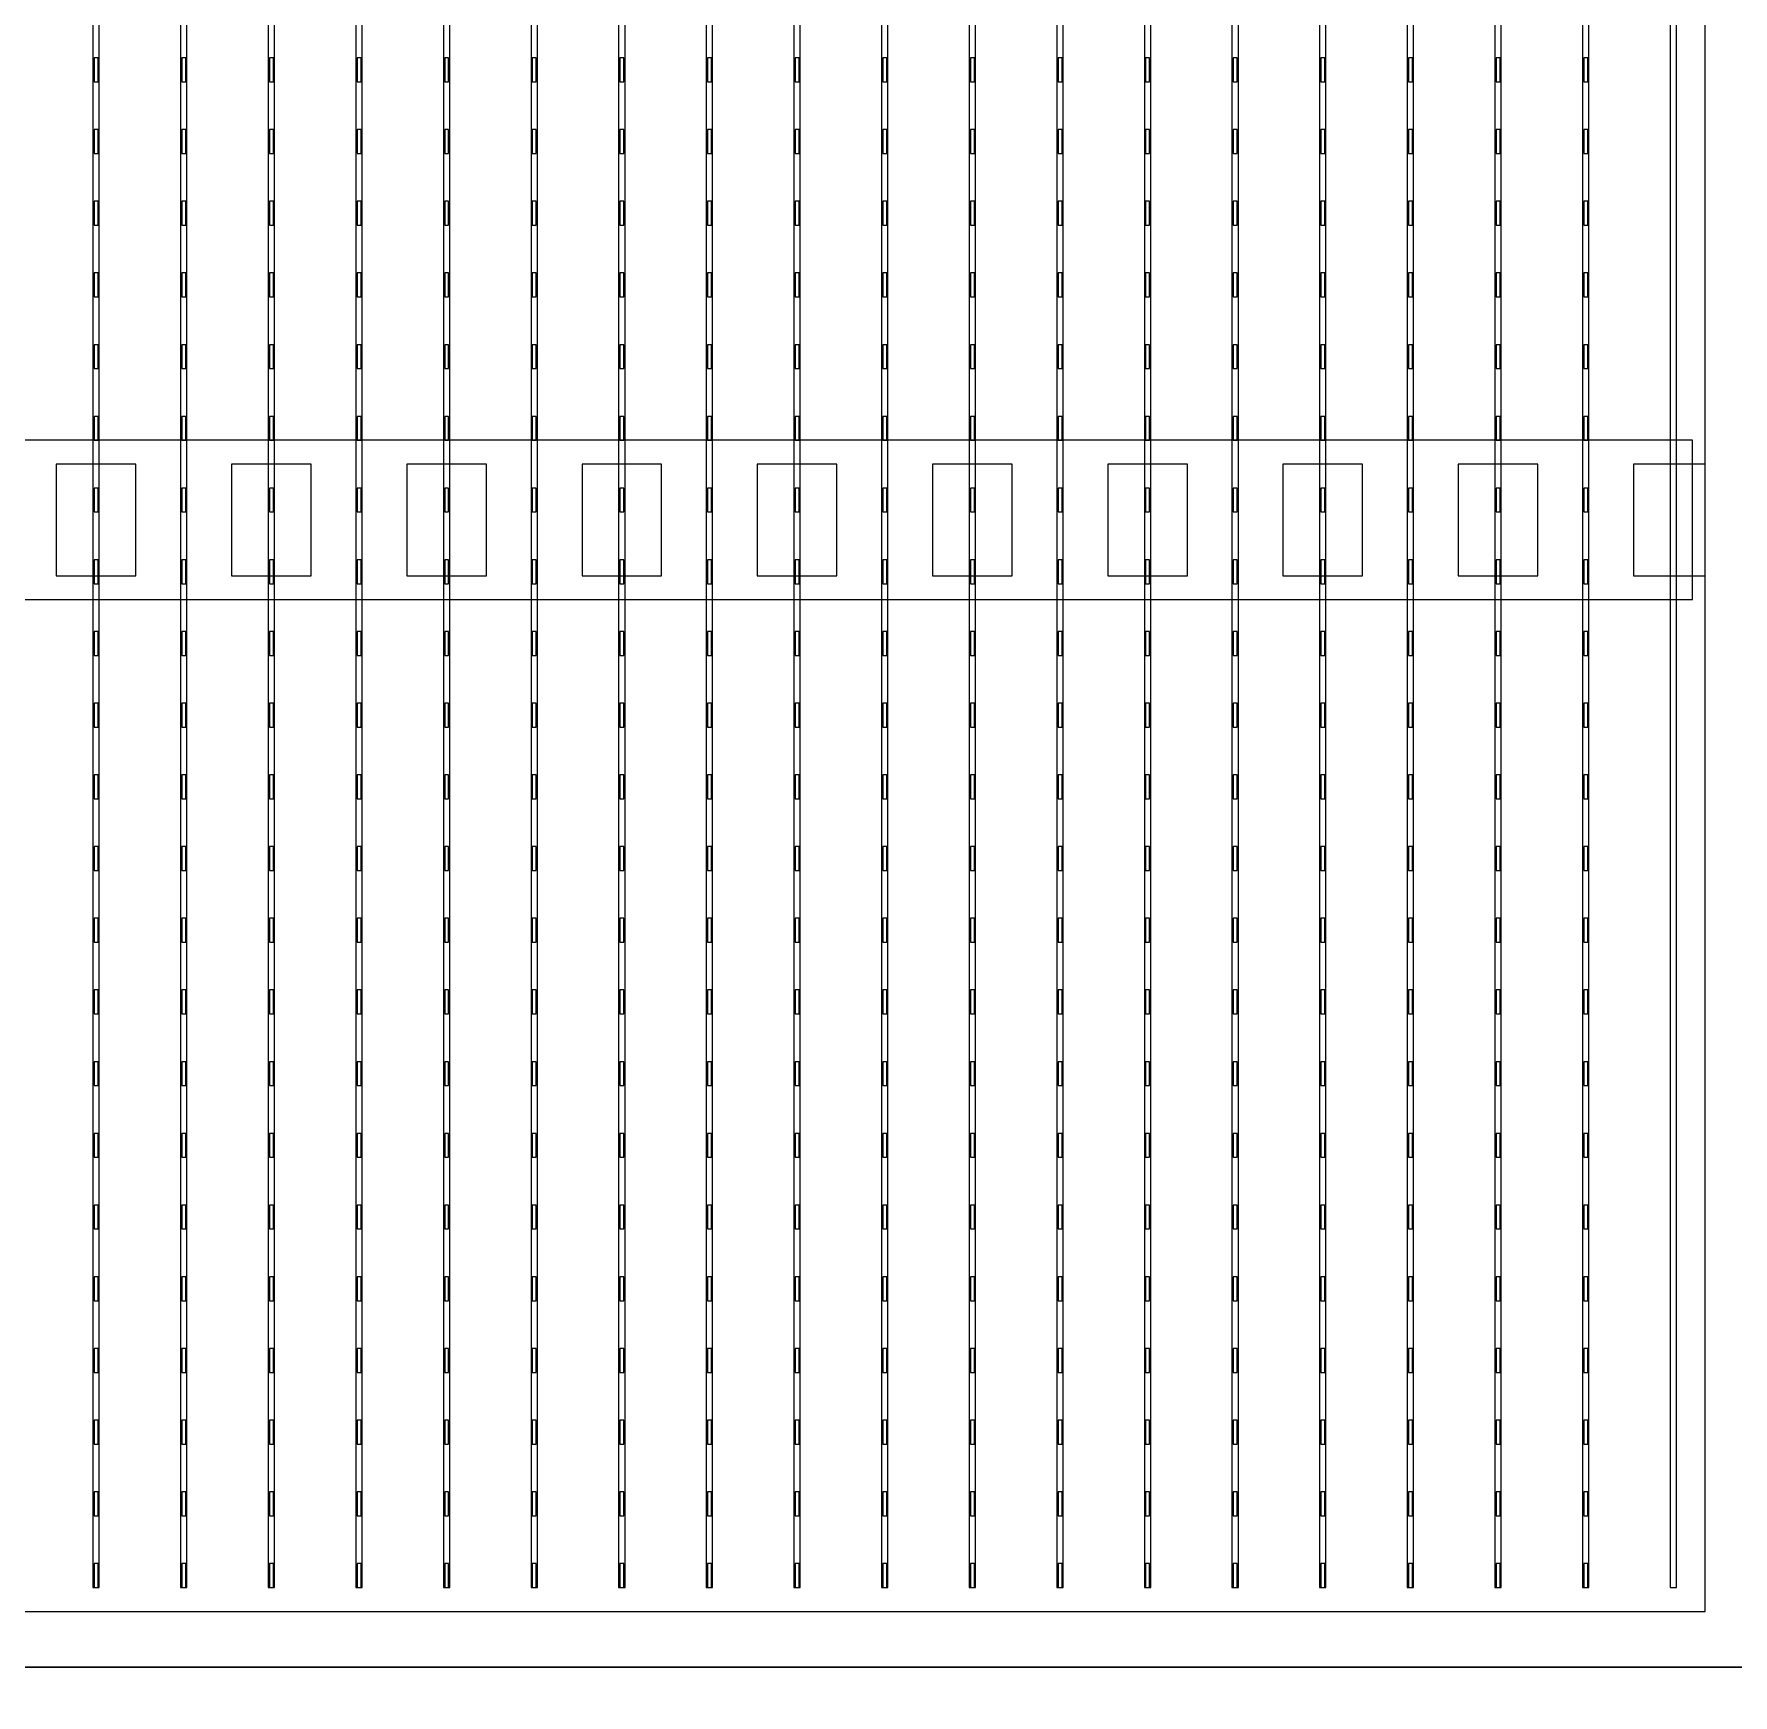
# Model space of a CAD drawing. Header units: millimetres. Extents: x -18 to 142, y -7 to 153.
# Drawn here: x 51.33 to 61.99, y 62.02 to 72.45 of the extents above; entities that cross this region are included whole.
import ezdxf

# ---------------------------------------------------------------- set-up
doc = ezdxf.new("R2010")
doc.units = ezdxf.units.MM
for name, color, linetype in [('BUSBARS', 3, 'Continuous'), ('CELLS', 5, 'Continuous'), ('CONTACT_PADS', 2, 'Continuous'), ('DICING', 4, 'Continuous'), ('FINGERS', 1, 'Continuous'), ('INSULATION', 2, 'Continuous')]:
    doc.layers.add(name, color=color, linetype=linetype)

msp = doc.modelspace()

# ---------------------------------------------------------------- linework, layer by layer
at = {"layer": 'BUSBARS'}
msp.add_lwpolyline([(61.74, 68.9), (61.74, 69.9), (41.7, 69.9), (41.7, 68.9), (61.74, 68.9)], close=True, dxfattribs=at)
at = {"layer": 'CELLS'}
for points in [[(62.17, 62.2), (62.17, 83.1), (41.27, 83.1), (41.27, 62.2), (62.17, 62.2)], [(62.17, 41.3), (62.17, 62.2), (41.27, 62.2), (41.27, 41.3), (62.17, 41.3)]]:
    msp.add_lwpolyline(points, close=True, dxfattribs=at)
at = {"layer": 'CONTACT_PADS'}
for points in [[(51.733, 72.15), (51.733, 72.3), (51.708, 72.3), (51.708, 72.15), (51.733, 72.15)], [(52.283, 72.15), (52.283, 72.3), (52.258, 72.3), (52.258, 72.15), (52.283, 72.15)], [(52.833, 72.15), (52.833, 72.3), (52.808, 72.3), (52.808, 72.15), (52.833, 72.15)], [(53.383, 72.15), (53.383, 72.3), (53.358, 72.3), (53.358, 72.15), (53.383, 72.15)], [(53.933, 72.15), (53.933, 72.3), (53.908, 72.3), (53.908, 72.15), (53.933, 72.15)], [(54.483, 72.15), (54.483, 72.3), (54.458, 72.3), (54.458, 72.15), (54.483, 72.15)], [(55.033, 72.15), (55.033, 72.3), (55.008, 72.3), (55.008, 72.15), (55.033, 72.15)], [(55.583, 72.15), (55.583, 72.3), (55.558, 72.3), (55.558, 72.15), (55.583, 72.15)], [(56.133, 72.15), (56.133, 72.3), (56.108, 72.3), (56.108, 72.15), (56.133, 72.15)], [(56.683, 72.15), (56.683, 72.3), (56.658, 72.3), (56.658, 72.15), (56.683, 72.15)], [(57.233, 72.15), (57.233, 72.3), (57.208, 72.3), (57.208, 72.15), (57.233, 72.15)], [(57.783, 72.15), (57.783, 72.3), (57.758, 72.3), (57.758, 72.15), (57.783, 72.15)], [(58.333, 72.15), (58.333, 72.3), (58.308, 72.3), (58.308, 72.15), (58.333, 72.15)], [(58.883, 72.15), (58.883, 72.3), (58.858, 72.3), (58.858, 72.15), (58.883, 72.15)], [(59.433, 72.15), (59.433, 72.3), (59.408, 72.3), (59.408, 72.15), (59.433, 72.15)], [(59.983, 72.15), (59.983, 72.3), (59.958, 72.3), (59.958, 72.15), (59.983, 72.15)], [(60.533, 72.15), (60.533, 72.3), (60.508, 72.3), (60.508, 72.15), (60.533, 72.15)], [(61.083, 72.15), (61.083, 72.3), (61.058, 72.3), (61.058, 72.15), (61.083, 72.15)], [(51.733, 71.7), (51.733, 71.85), (51.708, 71.85), (51.708, 71.7), (51.733, 71.7)], [(52.283, 71.7), (52.283, 71.85), (52.258, 71.85), (52.258, 71.7), (52.283, 71.7)], [(52.833, 71.7), (52.833, 71.85), (52.808, 71.85), (52.808, 71.7), (52.833, 71.7)], [(53.383, 71.7), (53.383, 71.85), (53.358, 71.85), (53.358, 71.7), (53.383, 71.7)], [(53.933, 71.7), (53.933, 71.85), (53.908, 71.85), (53.908, 71.7), (53.933, 71.7)], [(54.483, 71.7), (54.483, 71.85), (54.458, 71.85), (54.458, 71.7), (54.483, 71.7)], [(55.033, 71.7), (55.033, 71.85), (55.008, 71.85), (55.008, 71.7), (55.033, 71.7)], [(55.583, 71.7), (55.583, 71.85), (55.558, 71.85), (55.558, 71.7), (55.583, 71.7)], [(56.133, 71.7), (56.133, 71.85), (56.108, 71.85), (56.108, 71.7), (56.133, 71.7)], [(56.683, 71.7), (56.683, 71.85), (56.658, 71.85), (56.658, 71.7), (56.683, 71.7)], [(57.233, 71.7), (57.233, 71.85), (57.208, 71.85), (57.208, 71.7), (57.233, 71.7)], [(57.783, 71.7), (57.783, 71.85), (57.758, 71.85), (57.758, 71.7), (57.783, 71.7)], [(58.333, 71.7), (58.333, 71.85), (58.308, 71.85), (58.308, 71.7), (58.333, 71.7)], [(58.883, 71.7), (58.883, 71.85), (58.858, 71.85), (58.858, 71.7), (58.883, 71.7)], [(59.433, 71.7), (59.433, 71.85), (59.408, 71.85), (59.408, 71.7), (59.433, 71.7)], [(59.983, 71.7), (59.983, 71.85), (59.958, 71.85), (59.958, 71.7), (59.983, 71.7)], [(60.533, 71.7), (60.533, 71.85), (60.508, 71.85), (60.508, 71.7), (60.533, 71.7)], [(61.083, 71.7), (61.083, 71.85), (61.058, 71.85), (61.058, 71.7), (61.083, 71.7)], [(51.733, 71.25), (51.733, 71.4), (51.708, 71.4), (51.708, 71.25), (51.733, 71.25)], [(52.283, 71.25), (52.283, 71.4), (52.258, 71.4), (52.258, 71.25), (52.283, 71.25)], [(52.833, 71.25), (52.833, 71.4), (52.808, 71.4), (52.808, 71.25), (52.833, 71.25)], [(53.383, 71.25), (53.383, 71.4), (53.358, 71.4), (53.358, 71.25), (53.383, 71.25)], [(53.933, 71.25), (53.933, 71.4), (53.908, 71.4), (53.908, 71.25), (53.933, 71.25)], [(54.483, 71.25), (54.483, 71.4), (54.458, 71.4), (54.458, 71.25), (54.483, 71.25)], [(55.033, 71.25), (55.033, 71.4), (55.008, 71.4), (55.008, 71.25), (55.033, 71.25)], [(55.583, 71.25), (55.583, 71.4), (55.558, 71.4), (55.558, 71.25), (55.583, 71.25)], [(56.133, 71.25), (56.133, 71.4), (56.108, 71.4), (56.108, 71.25), (56.133, 71.25)], [(56.683, 71.25), (56.683, 71.4), (56.658, 71.4), (56.658, 71.25), (56.683, 71.25)], [(57.233, 71.25), (57.233, 71.4), (57.208, 71.4), (57.208, 71.25), (57.233, 71.25)], [(57.783, 71.25), (57.783, 71.4), (57.758, 71.4), (57.758, 71.25), (57.783, 71.25)], [(58.333, 71.25), (58.333, 71.4), (58.308, 71.4), (58.308, 71.25), (58.333, 71.25)], [(58.883, 71.25), (58.883, 71.4), (58.858, 71.4), (58.858, 71.25), (58.883, 71.25)], [(59.433, 71.25), (59.433, 71.4), (59.408, 71.4), (59.408, 71.25), (59.433, 71.25)], [(59.983, 71.25), (59.983, 71.4), (59.958, 71.4), (59.958, 71.25), (59.983, 71.25)], [(60.533, 71.25), (60.533, 71.4), (60.508, 71.4), (60.508, 71.25), (60.533, 71.25)], [(61.083, 71.25), (61.083, 71.4), (61.058, 71.4), (61.058, 71.25), (61.083, 71.25)], [(51.733, 70.8), (51.733, 70.95), (51.708, 70.95), (51.708, 70.8), (51.733, 70.8)], [(52.283, 70.8), (52.283, 70.95), (52.258, 70.95), (52.258, 70.8), (52.283, 70.8)], [(52.833, 70.8), (52.833, 70.95), (52.808, 70.95), (52.808, 70.8), (52.833, 70.8)], [(53.383, 70.8), (53.383, 70.95), (53.358, 70.95), (53.358, 70.8), (53.383, 70.8)], [(53.933, 70.8), (53.933, 70.95), (53.908, 70.95), (53.908, 70.8), (53.933, 70.8)], [(54.483, 70.8), (54.483, 70.95), (54.458, 70.95), (54.458, 70.8), (54.483, 70.8)], [(55.033, 70.8), (55.033, 70.95), (55.008, 70.95), (55.008, 70.8), (55.033, 70.8)], [(55.583, 70.8), (55.583, 70.95), (55.558, 70.95), (55.558, 70.8), (55.583, 70.8)], [(56.133, 70.8), (56.133, 70.95), (56.108, 70.95), (56.108, 70.8), (56.133, 70.8)], [(56.683, 70.8), (56.683, 70.95), (56.658, 70.95), (56.658, 70.8), (56.683, 70.8)], [(57.233, 70.8), (57.233, 70.95), (57.208, 70.95), (57.208, 70.8), (57.233, 70.8)], [(57.783, 70.8), (57.783, 70.95), (57.758, 70.95), (57.758, 70.8), (57.783, 70.8)], [(58.333, 70.8), (58.333, 70.95), (58.308, 70.95), (58.308, 70.8), (58.333, 70.8)], [(58.883, 70.8), (58.883, 70.95), (58.858, 70.95), (58.858, 70.8), (58.883, 70.8)], [(59.433, 70.8), (59.433, 70.95), (59.408, 70.95), (59.408, 70.8), (59.433, 70.8)], [(59.983, 70.8), (59.983, 70.95), (59.958, 70.95), (59.958, 70.8), (59.983, 70.8)], [(60.533, 70.8), (60.533, 70.95), (60.508, 70.95), (60.508, 70.8), (60.533, 70.8)], [(61.083, 70.8), (61.083, 70.95), (61.058, 70.95), (61.058, 70.8), (61.083, 70.8)], [(51.733, 70.35), (51.733, 70.5), (51.708, 70.5), (51.708, 70.35), (51.733, 70.35)], [(52.283, 70.35), (52.283, 70.5), (52.258, 70.5), (52.258, 70.35), (52.283, 70.35)], [(52.833, 70.35), (52.833, 70.5), (52.808, 70.5), (52.808, 70.35), (52.833, 70.35)], [(53.383, 70.35), (53.383, 70.5), (53.358, 70.5), (53.358, 70.35), (53.383, 70.35)], [(53.933, 70.35), (53.933, 70.5), (53.908, 70.5), (53.908, 70.35), (53.933, 70.35)], [(54.483, 70.35), (54.483, 70.5), (54.458, 70.5), (54.458, 70.35), (54.483, 70.35)], [(55.033, 70.35), (55.033, 70.5), (55.008, 70.5), (55.008, 70.35), (55.033, 70.35)], [(55.583, 70.35), (55.583, 70.5), (55.558, 70.5), (55.558, 70.35), (55.583, 70.35)], [(56.133, 70.35), (56.133, 70.5), (56.108, 70.5), (56.108, 70.35), (56.133, 70.35)], [(56.683, 70.35), (56.683, 70.5), (56.658, 70.5), (56.658, 70.35), (56.683, 70.35)], [(57.233, 70.35), (57.233, 70.5), (57.208, 70.5), (57.208, 70.35), (57.233, 70.35)], [(57.783, 70.35), (57.783, 70.5), (57.758, 70.5), (57.758, 70.35), (57.783, 70.35)], [(58.333, 70.35), (58.333, 70.5), (58.308, 70.5), (58.308, 70.35), (58.333, 70.35)], [(58.883, 70.35), (58.883, 70.5), (58.858, 70.5), (58.858, 70.35), (58.883, 70.35)], [(59.433, 70.35), (59.433, 70.5), (59.408, 70.5), (59.408, 70.35), (59.433, 70.35)], [(59.983, 70.35), (59.983, 70.5), (59.958, 70.5), (59.958, 70.35), (59.983, 70.35)], [(60.533, 70.35), (60.533, 70.5), (60.508, 70.5), (60.508, 70.35), (60.533, 70.35)], [(61.083, 70.35), (61.083, 70.5), (61.058, 70.5), (61.058, 70.35), (61.083, 70.35)], [(51.733, 69.9), (51.733, 70.05), (51.708, 70.05), (51.708, 69.9), (51.733, 69.9)], [(52.283, 69.9), (52.283, 70.05), (52.258, 70.05), (52.258, 69.9), (52.283, 69.9)], [(52.833, 69.9), (52.833, 70.05), (52.808, 70.05), (52.808, 69.9), (52.833, 69.9)], [(53.383, 69.9), (53.383, 70.05), (53.358, 70.05), (53.358, 69.9), (53.383, 69.9)], [(53.933, 69.9), (53.933, 70.05), (53.908, 70.05), (53.908, 69.9), (53.933, 69.9)], [(54.483, 69.9), (54.483, 70.05), (54.458, 70.05), (54.458, 69.9), (54.483, 69.9)], [(55.033, 69.9), (55.033, 70.05), (55.008, 70.05), (55.008, 69.9), (55.033, 69.9)], [(55.583, 69.9), (55.583, 70.05), (55.558, 70.05), (55.558, 69.9), (55.583, 69.9)], [(56.133, 69.9), (56.133, 70.05), (56.108, 70.05), (56.108, 69.9), (56.133, 69.9)], [(56.683, 69.9), (56.683, 70.05), (56.658, 70.05), (56.658, 69.9), (56.683, 69.9)], [(57.233, 69.9), (57.233, 70.05), (57.208, 70.05), (57.208, 69.9), (57.233, 69.9)], [(57.783, 69.9), (57.783, 70.05), (57.758, 70.05), (57.758, 69.9), (57.783, 69.9)], [(58.333, 69.9), (58.333, 70.05), (58.308, 70.05), (58.308, 69.9), (58.333, 69.9)], [(58.883, 69.9), (58.883, 70.05), (58.858, 70.05), (58.858, 69.9), (58.883, 69.9)], [(59.433, 69.9), (59.433, 70.05), (59.408, 70.05), (59.408, 69.9), (59.433, 69.9)], [(59.983, 69.9), (59.983, 70.05), (59.958, 70.05), (59.958, 69.9), (59.983, 69.9)], [(60.533, 69.9), (60.533, 70.05), (60.508, 70.05), (60.508, 69.9), (60.533, 69.9)], [(61.083, 69.9), (61.083, 70.05), (61.058, 70.05), (61.058, 69.9), (61.083, 69.9)], [(51.733, 69.45), (51.733, 69.6), (51.708, 69.6), (51.708, 69.45), (51.733, 69.45)], [(52.283, 69.45), (52.283, 69.6), (52.258, 69.6), (52.258, 69.45), (52.283, 69.45)], [(52.833, 69.45), (52.833, 69.6), (52.808, 69.6), (52.808, 69.45), (52.833, 69.45)], [(53.383, 69.45), (53.383, 69.6), (53.358, 69.6), (53.358, 69.45), (53.383, 69.45)], [(53.933, 69.45), (53.933, 69.6), (53.908, 69.6), (53.908, 69.45), (53.933, 69.45)], [(54.483, 69.45), (54.483, 69.6), (54.458, 69.6), (54.458, 69.45), (54.483, 69.45)], [(55.033, 69.45), (55.033, 69.6), (55.008, 69.6), (55.008, 69.45), (55.033, 69.45)], [(55.583, 69.45), (55.583, 69.6), (55.558, 69.6), (55.558, 69.45), (55.583, 69.45)], [(56.133, 69.45), (56.133, 69.6), (56.108, 69.6), (56.108, 69.45), (56.133, 69.45)], [(56.683, 69.45), (56.683, 69.6), (56.658, 69.6), (56.658, 69.45), (56.683, 69.45)], [(57.233, 69.45), (57.233, 69.6), (57.208, 69.6), (57.208, 69.45), (57.233, 69.45)], [(57.783, 69.45), (57.783, 69.6), (57.758, 69.6), (57.758, 69.45), (57.783, 69.45)], [(58.333, 69.45), (58.333, 69.6), (58.308, 69.6), (58.308, 69.45), (58.333, 69.45)], [(58.883, 69.45), (58.883, 69.6), (58.858, 69.6), (58.858, 69.45), (58.883, 69.45)], [(59.433, 69.45), (59.433, 69.6), (59.408, 69.6), (59.408, 69.45), (59.433, 69.45)], [(59.983, 69.45), (59.983, 69.6), (59.958, 69.6), (59.958, 69.45), (59.983, 69.45)], [(60.533, 69.45), (60.533, 69.6), (60.508, 69.6), (60.508, 69.45), (60.533, 69.45)], [(61.083, 69.45), (61.083, 69.6), (61.058, 69.6), (61.058, 69.45), (61.083, 69.45)], [(51.733, 69), (51.733, 69.15), (51.708, 69.15), (51.708, 69), (51.733, 69)], [(52.283, 69), (52.283, 69.15), (52.258, 69.15), (52.258, 69), (52.283, 69)], [(52.833, 69), (52.833, 69.15), (52.808, 69.15), (52.808, 69), (52.833, 69)], [(53.383, 69), (53.383, 69.15), (53.358, 69.15), (53.358, 69), (53.383, 69)], [(53.933, 69), (53.933, 69.15), (53.908, 69.15), (53.908, 69), (53.933, 69)], [(54.483, 69), (54.483, 69.15), (54.458, 69.15), (54.458, 69), (54.483, 69)], [(55.033, 69), (55.033, 69.15), (55.008, 69.15), (55.008, 69), (55.033, 69)], [(55.583, 69), (55.583, 69.15), (55.558, 69.15), (55.558, 69), (55.583, 69)], [(56.133, 69), (56.133, 69.15), (56.108, 69.15), (56.108, 69), (56.133, 69)], [(56.683, 69), (56.683, 69.15), (56.658, 69.15), (56.658, 69), (56.683, 69)], [(57.233, 69), (57.233, 69.15), (57.208, 69.15), (57.208, 69), (57.233, 69)], [(57.783, 69), (57.783, 69.15), (57.758, 69.15), (57.758, 69), (57.783, 69)], [(58.333, 69), (58.333, 69.15), (58.308, 69.15), (58.308, 69), (58.333, 69)], [(58.883, 69), (58.883, 69.15), (58.858, 69.15), (58.858, 69), (58.883, 69)], [(59.433, 69), (59.433, 69.15), (59.408, 69.15), (59.408, 69), (59.433, 69)], [(59.983, 69), (59.983, 69.15), (59.958, 69.15), (59.958, 69), (59.983, 69)], [(60.533, 69), (60.533, 69.15), (60.508, 69.15), (60.508, 69), (60.533, 69)], [(61.083, 69), (61.083, 69.15), (61.058, 69.15), (61.058, 69), (61.083, 69)], [(51.733, 68.55), (51.733, 68.7), (51.708, 68.7), (51.708, 68.55), (51.733, 68.55)], [(52.283, 68.55), (52.283, 68.7), (52.258, 68.7), (52.258, 68.55), (52.283, 68.55)], [(52.833, 68.55), (52.833, 68.7), (52.808, 68.7), (52.808, 68.55), (52.833, 68.55)], [(53.383, 68.55), (53.383, 68.7), (53.358, 68.7), (53.358, 68.55), (53.383, 68.55)], [(53.933, 68.55), (53.933, 68.7), (53.908, 68.7), (53.908, 68.55), (53.933, 68.55)], [(54.483, 68.55), (54.483, 68.7), (54.458, 68.7), (54.458, 68.55), (54.483, 68.55)], [(55.033, 68.55), (55.033, 68.7), (55.008, 68.7), (55.008, 68.55), (55.033, 68.55)], [(55.583, 68.55), (55.583, 68.7), (55.558, 68.7), (55.558, 68.55), (55.583, 68.55)], [(56.133, 68.55), (56.133, 68.7), (56.108, 68.7), (56.108, 68.55), (56.133, 68.55)], [(56.683, 68.55), (56.683, 68.7), (56.658, 68.7), (56.658, 68.55), (56.683, 68.55)], [(57.233, 68.55), (57.233, 68.7), (57.208, 68.7), (57.208, 68.55), (57.233, 68.55)], [(57.783, 68.55), (57.783, 68.7), (57.758, 68.7), (57.758, 68.55), (57.783, 68.55)], [(58.333, 68.55), (58.333, 68.7), (58.308, 68.7), (58.308, 68.55), (58.333, 68.55)], [(58.883, 68.55), (58.883, 68.7), (58.858, 68.7), (58.858, 68.55), (58.883, 68.55)], [(59.433, 68.55), (59.433, 68.7), (59.408, 68.7), (59.408, 68.55), (59.433, 68.55)], [(59.983, 68.55), (59.983, 68.7), (59.958, 68.7), (59.958, 68.55), (59.983, 68.55)], [(60.533, 68.55), (60.533, 68.7), (60.508, 68.7), (60.508, 68.55), (60.533, 68.55)], [(61.083, 68.55), (61.083, 68.7), (61.058, 68.7), (61.058, 68.55), (61.083, 68.55)], [(51.733, 68.1), (51.733, 68.25), (51.708, 68.25), (51.708, 68.1), (51.733, 68.1)], [(52.283, 68.1), (52.283, 68.25), (52.258, 68.25), (52.258, 68.1), (52.283, 68.1)], [(52.833, 68.1), (52.833, 68.25), (52.808, 68.25), (52.808, 68.1), (52.833, 68.1)], [(53.383, 68.1), (53.383, 68.25), (53.358, 68.25), (53.358, 68.1), (53.383, 68.1)], [(53.933, 68.1), (53.933, 68.25), (53.908, 68.25), (53.908, 68.1), (53.933, 68.1)], [(54.483, 68.1), (54.483, 68.25), (54.458, 68.25), (54.458, 68.1), (54.483, 68.1)], [(55.033, 68.1), (55.033, 68.25), (55.008, 68.25), (55.008, 68.1), (55.033, 68.1)], [(55.583, 68.1), (55.583, 68.25), (55.558, 68.25), (55.558, 68.1), (55.583, 68.1)], [(56.133, 68.1), (56.133, 68.25), (56.108, 68.25), (56.108, 68.1), (56.133, 68.1)], [(56.683, 68.1), (56.683, 68.25), (56.658, 68.25), (56.658, 68.1), (56.683, 68.1)], [(57.233, 68.1), (57.233, 68.25), (57.208, 68.25), (57.208, 68.1), (57.233, 68.1)], [(57.783, 68.1), (57.783, 68.25), (57.758, 68.25), (57.758, 68.1), (57.783, 68.1)], [(58.333, 68.1), (58.333, 68.25), (58.308, 68.25), (58.308, 68.1), (58.333, 68.1)], [(58.883, 68.1), (58.883, 68.25), (58.858, 68.25), (58.858, 68.1), (58.883, 68.1)], [(59.433, 68.1), (59.433, 68.25), (59.408, 68.25), (59.408, 68.1), (59.433, 68.1)], [(59.983, 68.1), (59.983, 68.25), (59.958, 68.25), (59.958, 68.1), (59.983, 68.1)], [(60.533, 68.1), (60.533, 68.25), (60.508, 68.25), (60.508, 68.1), (60.533, 68.1)], [(61.083, 68.1), (61.083, 68.25), (61.058, 68.25), (61.058, 68.1), (61.083, 68.1)], [(51.733, 67.65), (51.733, 67.8), (51.708, 67.8), (51.708, 67.65), (51.733, 67.65)], [(52.283, 67.65), (52.283, 67.8), (52.258, 67.8), (52.258, 67.65), (52.283, 67.65)], [(52.833, 67.65), (52.833, 67.8), (52.808, 67.8), (52.808, 67.65), (52.833, 67.65)], [(53.383, 67.65), (53.383, 67.8), (53.358, 67.8), (53.358, 67.65), (53.383, 67.65)], [(53.933, 67.65), (53.933, 67.8), (53.908, 67.8), (53.908, 67.65), (53.933, 67.65)], [(54.483, 67.65), (54.483, 67.8), (54.458, 67.8), (54.458, 67.65), (54.483, 67.65)], [(55.033, 67.65), (55.033, 67.8), (55.008, 67.8), (55.008, 67.65), (55.033, 67.65)], [(55.583, 67.65), (55.583, 67.8), (55.558, 67.8), (55.558, 67.65), (55.583, 67.65)], [(56.133, 67.65), (56.133, 67.8), (56.108, 67.8), (56.108, 67.65), (56.133, 67.65)], [(56.683, 67.65), (56.683, 67.8), (56.658, 67.8), (56.658, 67.65), (56.683, 67.65)], [(57.233, 67.65), (57.233, 67.8), (57.208, 67.8), (57.208, 67.65), (57.233, 67.65)], [(57.783, 67.65), (57.783, 67.8), (57.758, 67.8), (57.758, 67.65), (57.783, 67.65)], [(58.333, 67.65), (58.333, 67.8), (58.308, 67.8), (58.308, 67.65), (58.333, 67.65)], [(58.883, 67.65), (58.883, 67.8), (58.858, 67.8), (58.858, 67.65), (58.883, 67.65)], [(59.433, 67.65), (59.433, 67.8), (59.408, 67.8), (59.408, 67.65), (59.433, 67.65)], [(59.983, 67.65), (59.983, 67.8), (59.958, 67.8), (59.958, 67.65), (59.983, 67.65)], [(60.533, 67.65), (60.533, 67.8), (60.508, 67.8), (60.508, 67.65), (60.533, 67.65)], [(61.083, 67.65), (61.083, 67.8), (61.058, 67.8), (61.058, 67.65), (61.083, 67.65)], [(51.733, 67.2), (51.733, 67.35), (51.708, 67.35), (51.708, 67.2), (51.733, 67.2)], [(52.283, 67.2), (52.283, 67.35), (52.258, 67.35), (52.258, 67.2), (52.283, 67.2)], [(52.833, 67.2), (52.833, 67.35), (52.808, 67.35), (52.808, 67.2), (52.833, 67.2)], [(53.383, 67.2), (53.383, 67.35), (53.358, 67.35), (53.358, 67.2), (53.383, 67.2)], [(53.933, 67.2), (53.933, 67.35), (53.908, 67.35), (53.908, 67.2), (53.933, 67.2)], [(54.483, 67.2), (54.483, 67.35), (54.458, 67.35), (54.458, 67.2), (54.483, 67.2)], [(55.033, 67.2), (55.033, 67.35), (55.008, 67.35), (55.008, 67.2), (55.033, 67.2)], [(55.583, 67.2), (55.583, 67.35), (55.558, 67.35), (55.558, 67.2), (55.583, 67.2)], [(56.133, 67.2), (56.133, 67.35), (56.108, 67.35), (56.108, 67.2), (56.133, 67.2)], [(56.683, 67.2), (56.683, 67.35), (56.658, 67.35), (56.658, 67.2), (56.683, 67.2)], [(57.233, 67.2), (57.233, 67.35), (57.208, 67.35), (57.208, 67.2), (57.233, 67.2)], [(57.783, 67.2), (57.783, 67.35), (57.758, 67.35), (57.758, 67.2), (57.783, 67.2)], [(58.333, 67.2), (58.333, 67.35), (58.308, 67.35), (58.308, 67.2), (58.333, 67.2)], [(58.883, 67.2), (58.883, 67.35), (58.858, 67.35), (58.858, 67.2), (58.883, 67.2)], [(59.433, 67.2), (59.433, 67.35), (59.408, 67.35), (59.408, 67.2), (59.433, 67.2)], [(59.983, 67.2), (59.983, 67.35), (59.958, 67.35), (59.958, 67.2), (59.983, 67.2)], [(60.533, 67.2), (60.533, 67.35), (60.508, 67.35), (60.508, 67.2), (60.533, 67.2)], [(61.083, 67.2), (61.083, 67.35), (61.058, 67.35), (61.058, 67.2), (61.083, 67.2)], [(51.733, 66.75), (51.733, 66.9), (51.708, 66.9), (51.708, 66.75), (51.733, 66.75)], [(52.283, 66.75), (52.283, 66.9), (52.258, 66.9), (52.258, 66.75), (52.283, 66.75)], [(52.833, 66.75), (52.833, 66.9), (52.808, 66.9), (52.808, 66.75), (52.833, 66.75)], [(53.383, 66.75), (53.383, 66.9), (53.358, 66.9), (53.358, 66.75), (53.383, 66.75)], [(53.933, 66.75), (53.933, 66.9), (53.908, 66.9), (53.908, 66.75), (53.933, 66.75)], [(54.483, 66.75), (54.483, 66.9), (54.458, 66.9), (54.458, 66.75), (54.483, 66.75)], [(55.033, 66.75), (55.033, 66.9), (55.008, 66.9), (55.008, 66.75), (55.033, 66.75)], [(55.583, 66.75), (55.583, 66.9), (55.558, 66.9), (55.558, 66.75), (55.583, 66.75)], [(56.133, 66.75), (56.133, 66.9), (56.108, 66.9), (56.108, 66.75), (56.133, 66.75)], [(56.683, 66.75), (56.683, 66.9), (56.658, 66.9), (56.658, 66.75), (56.683, 66.75)], [(57.233, 66.75), (57.233, 66.9), (57.208, 66.9), (57.208, 66.75), (57.233, 66.75)], [(57.783, 66.75), (57.783, 66.9), (57.758, 66.9), (57.758, 66.75), (57.783, 66.75)], [(58.333, 66.75), (58.333, 66.9), (58.308, 66.9), (58.308, 66.75), (58.333, 66.75)], [(58.883, 66.75), (58.883, 66.9), (58.858, 66.9), (58.858, 66.75), (58.883, 66.75)], [(59.433, 66.75), (59.433, 66.9), (59.408, 66.9), (59.408, 66.75), (59.433, 66.75)], [(59.983, 66.75), (59.983, 66.9), (59.958, 66.9), (59.958, 66.75), (59.983, 66.75)], [(60.533, 66.75), (60.533, 66.9), (60.508, 66.9), (60.508, 66.75), (60.533, 66.75)], [(61.083, 66.75), (61.083, 66.9), (61.058, 66.9), (61.058, 66.75), (61.083, 66.75)], [(51.733, 66.3), (51.733, 66.45), (51.708, 66.45), (51.708, 66.3), (51.733, 66.3)], [(52.283, 66.3), (52.283, 66.45), (52.258, 66.45), (52.258, 66.3), (52.283, 66.3)], [(52.833, 66.3), (52.833, 66.45), (52.808, 66.45), (52.808, 66.3), (52.833, 66.3)], [(53.383, 66.3), (53.383, 66.45), (53.358, 66.45), (53.358, 66.3), (53.383, 66.3)], [(53.933, 66.3), (53.933, 66.45), (53.908, 66.45), (53.908, 66.3), (53.933, 66.3)], [(54.483, 66.3), (54.483, 66.45), (54.458, 66.45), (54.458, 66.3), (54.483, 66.3)], [(55.033, 66.3), (55.033, 66.45), (55.008, 66.45), (55.008, 66.3), (55.033, 66.3)], [(55.583, 66.3), (55.583, 66.45), (55.558, 66.45), (55.558, 66.3), (55.583, 66.3)], [(56.133, 66.3), (56.133, 66.45), (56.108, 66.45), (56.108, 66.3), (56.133, 66.3)], [(56.683, 66.3), (56.683, 66.45), (56.658, 66.45), (56.658, 66.3), (56.683, 66.3)], [(57.233, 66.3), (57.233, 66.45), (57.208, 66.45), (57.208, 66.3), (57.233, 66.3)], [(57.783, 66.3), (57.783, 66.45), (57.758, 66.45), (57.758, 66.3), (57.783, 66.3)], [(58.333, 66.3), (58.333, 66.45), (58.308, 66.45), (58.308, 66.3), (58.333, 66.3)], [(58.883, 66.3), (58.883, 66.45), (58.858, 66.45), (58.858, 66.3), (58.883, 66.3)], [(59.433, 66.3), (59.433, 66.45), (59.408, 66.45), (59.408, 66.3), (59.433, 66.3)], [(59.983, 66.3), (59.983, 66.45), (59.958, 66.45), (59.958, 66.3), (59.983, 66.3)], [(60.533, 66.3), (60.533, 66.45), (60.508, 66.45), (60.508, 66.3), (60.533, 66.3)], [(61.083, 66.3), (61.083, 66.45), (61.058, 66.45), (61.058, 66.3), (61.083, 66.3)], [(51.733, 65.85), (51.733, 66), (51.708, 66), (51.708, 65.85), (51.733, 65.85)], [(52.283, 65.85), (52.283, 66), (52.258, 66), (52.258, 65.85), (52.283, 65.85)], [(52.833, 65.85), (52.833, 66), (52.808, 66), (52.808, 65.85), (52.833, 65.85)], [(53.383, 65.85), (53.383, 66), (53.358, 66), (53.358, 65.85), (53.383, 65.85)], [(53.933, 65.85), (53.933, 66), (53.908, 66), (53.908, 65.85), (53.933, 65.85)], [(54.483, 65.85), (54.483, 66), (54.458, 66), (54.458, 65.85), (54.483, 65.85)], [(55.033, 65.85), (55.033, 66), (55.008, 66), (55.008, 65.85), (55.033, 65.85)], [(55.583, 65.85), (55.583, 66), (55.558, 66), (55.558, 65.85), (55.583, 65.85)], [(56.133, 65.85), (56.133, 66), (56.108, 66), (56.108, 65.85), (56.133, 65.85)], [(56.683, 65.85), (56.683, 66), (56.658, 66), (56.658, 65.85), (56.683, 65.85)], [(57.233, 65.85), (57.233, 66), (57.208, 66), (57.208, 65.85), (57.233, 65.85)], [(57.783, 65.85), (57.783, 66), (57.758, 66), (57.758, 65.85), (57.783, 65.85)], [(58.333, 65.85), (58.333, 66), (58.308, 66), (58.308, 65.85), (58.333, 65.85)], [(58.883, 65.85), (58.883, 66), (58.858, 66), (58.858, 65.85), (58.883, 65.85)], [(59.433, 65.85), (59.433, 66), (59.408, 66), (59.408, 65.85), (59.433, 65.85)], [(59.983, 65.85), (59.983, 66), (59.958, 66), (59.958, 65.85), (59.983, 65.85)], [(60.533, 65.85), (60.533, 66), (60.508, 66), (60.508, 65.85), (60.533, 65.85)], [(61.083, 65.85), (61.083, 66), (61.058, 66), (61.058, 65.85), (61.083, 65.85)], [(51.733, 65.4), (51.733, 65.55), (51.708, 65.55), (51.708, 65.4), (51.733, 65.4)], [(52.283, 65.4), (52.283, 65.55), (52.258, 65.55), (52.258, 65.4), (52.283, 65.4)], [(52.833, 65.4), (52.833, 65.55), (52.808, 65.55), (52.808, 65.4), (52.833, 65.4)], [(53.383, 65.4), (53.383, 65.55), (53.358, 65.55), (53.358, 65.4), (53.383, 65.4)], [(53.933, 65.4), (53.933, 65.55), (53.908, 65.55), (53.908, 65.4), (53.933, 65.4)], [(54.483, 65.4), (54.483, 65.55), (54.458, 65.55), (54.458, 65.4), (54.483, 65.4)], [(55.033, 65.4), (55.033, 65.55), (55.008, 65.55), (55.008, 65.4), (55.033, 65.4)], [(55.583, 65.4), (55.583, 65.55), (55.558, 65.55), (55.558, 65.4), (55.583, 65.4)], [(56.133, 65.4), (56.133, 65.55), (56.108, 65.55), (56.108, 65.4), (56.133, 65.4)], [(56.683, 65.4), (56.683, 65.55), (56.658, 65.55), (56.658, 65.4), (56.683, 65.4)], [(57.233, 65.4), (57.233, 65.55), (57.208, 65.55), (57.208, 65.4), (57.233, 65.4)], [(57.783, 65.4), (57.783, 65.55), (57.758, 65.55), (57.758, 65.4), (57.783, 65.4)], [(58.333, 65.4), (58.333, 65.55), (58.308, 65.55), (58.308, 65.4), (58.333, 65.4)], [(58.883, 65.4), (58.883, 65.55), (58.858, 65.55), (58.858, 65.4), (58.883, 65.4)], [(59.433, 65.4), (59.433, 65.55), (59.408, 65.55), (59.408, 65.4), (59.433, 65.4)], [(59.983, 65.4), (59.983, 65.55), (59.958, 65.55), (59.958, 65.4), (59.983, 65.4)], [(60.533, 65.4), (60.533, 65.55), (60.508, 65.55), (60.508, 65.4), (60.533, 65.4)], [(61.083, 65.4), (61.083, 65.55), (61.058, 65.55), (61.058, 65.4), (61.083, 65.4)], [(51.733, 64.95), (51.733, 65.1), (51.708, 65.1), (51.708, 64.95), (51.733, 64.95)], [(52.283, 64.95), (52.283, 65.1), (52.258, 65.1), (52.258, 64.95), (52.283, 64.95)], [(52.833, 64.95), (52.833, 65.1), (52.808, 65.1), (52.808, 64.95), (52.833, 64.95)], [(53.383, 64.95), (53.383, 65.1), (53.358, 65.1), (53.358, 64.95), (53.383, 64.95)], [(53.933, 64.95), (53.933, 65.1), (53.908, 65.1), (53.908, 64.95), (53.933, 64.95)], [(54.483, 64.95), (54.483, 65.1), (54.458, 65.1), (54.458, 64.95), (54.483, 64.95)], [(55.033, 64.95), (55.033, 65.1), (55.008, 65.1), (55.008, 64.95), (55.033, 64.95)], [(55.583, 64.95), (55.583, 65.1), (55.558, 65.1), (55.558, 64.95), (55.583, 64.95)], [(56.133, 64.95), (56.133, 65.1), (56.108, 65.1), (56.108, 64.95), (56.133, 64.95)], [(56.683, 64.95), (56.683, 65.1), (56.658, 65.1), (56.658, 64.95), (56.683, 64.95)], [(57.233, 64.95), (57.233, 65.1), (57.208, 65.1), (57.208, 64.95), (57.233, 64.95)], [(57.783, 64.95), (57.783, 65.1), (57.758, 65.1), (57.758, 64.95), (57.783, 64.95)], [(58.333, 64.95), (58.333, 65.1), (58.308, 65.1), (58.308, 64.95), (58.333, 64.95)], [(58.883, 64.95), (58.883, 65.1), (58.858, 65.1), (58.858, 64.95), (58.883, 64.95)], [(59.433, 64.95), (59.433, 65.1), (59.408, 65.1), (59.408, 64.95), (59.433, 64.95)], [(59.983, 64.95), (59.983, 65.1), (59.958, 65.1), (59.958, 64.95), (59.983, 64.95)], [(60.533, 64.95), (60.533, 65.1), (60.508, 65.1), (60.508, 64.95), (60.533, 64.95)], [(61.083, 64.95), (61.083, 65.1), (61.058, 65.1), (61.058, 64.95), (61.083, 64.95)], [(51.733, 64.5), (51.733, 64.65), (51.708, 64.65), (51.708, 64.5), (51.733, 64.5)], [(52.283, 64.5), (52.283, 64.65), (52.258, 64.65), (52.258, 64.5), (52.283, 64.5)], [(52.833, 64.5), (52.833, 64.65), (52.808, 64.65), (52.808, 64.5), (52.833, 64.5)], [(53.383, 64.5), (53.383, 64.65), (53.358, 64.65), (53.358, 64.5), (53.383, 64.5)], [(53.933, 64.5), (53.933, 64.65), (53.908, 64.65), (53.908, 64.5), (53.933, 64.5)], [(54.483, 64.5), (54.483, 64.65), (54.458, 64.65), (54.458, 64.5), (54.483, 64.5)], [(55.033, 64.5), (55.033, 64.65), (55.008, 64.65), (55.008, 64.5), (55.033, 64.5)], [(55.583, 64.5), (55.583, 64.65), (55.558, 64.65), (55.558, 64.5), (55.583, 64.5)], [(56.133, 64.5), (56.133, 64.65), (56.108, 64.65), (56.108, 64.5), (56.133, 64.5)], [(56.683, 64.5), (56.683, 64.65), (56.658, 64.65), (56.658, 64.5), (56.683, 64.5)], [(57.233, 64.5), (57.233, 64.65), (57.208, 64.65), (57.208, 64.5), (57.233, 64.5)], [(57.783, 64.5), (57.783, 64.65), (57.758, 64.65), (57.758, 64.5), (57.783, 64.5)], [(58.333, 64.5), (58.333, 64.65), (58.308, 64.65), (58.308, 64.5), (58.333, 64.5)], [(58.883, 64.5), (58.883, 64.65), (58.858, 64.65), (58.858, 64.5), (58.883, 64.5)], [(59.433, 64.5), (59.433, 64.65), (59.408, 64.65), (59.408, 64.5), (59.433, 64.5)], [(59.983, 64.5), (59.983, 64.65), (59.958, 64.65), (59.958, 64.5), (59.983, 64.5)], [(60.533, 64.5), (60.533, 64.65), (60.508, 64.65), (60.508, 64.5), (60.533, 64.5)], [(61.083, 64.5), (61.083, 64.65), (61.058, 64.65), (61.058, 64.5), (61.083, 64.5)], [(51.733, 64.05), (51.733, 64.2), (51.708, 64.2), (51.708, 64.05), (51.733, 64.05)], [(52.283, 64.05), (52.283, 64.2), (52.258, 64.2), (52.258, 64.05), (52.283, 64.05)], [(52.833, 64.05), (52.833, 64.2), (52.808, 64.2), (52.808, 64.05), (52.833, 64.05)], [(53.383, 64.05), (53.383, 64.2), (53.358, 64.2), (53.358, 64.05), (53.383, 64.05)], [(53.933, 64.05), (53.933, 64.2), (53.908, 64.2), (53.908, 64.05), (53.933, 64.05)], [(54.483, 64.05), (54.483, 64.2), (54.458, 64.2), (54.458, 64.05), (54.483, 64.05)], [(55.033, 64.05), (55.033, 64.2), (55.008, 64.2), (55.008, 64.05), (55.033, 64.05)], [(55.583, 64.05), (55.583, 64.2), (55.558, 64.2), (55.558, 64.05), (55.583, 64.05)], [(56.133, 64.05), (56.133, 64.2), (56.108, 64.2), (56.108, 64.05), (56.133, 64.05)], [(56.683, 64.05), (56.683, 64.2), (56.658, 64.2), (56.658, 64.05), (56.683, 64.05)], [(57.233, 64.05), (57.233, 64.2), (57.208, 64.2), (57.208, 64.05), (57.233, 64.05)], [(57.783, 64.05), (57.783, 64.2), (57.758, 64.2), (57.758, 64.05), (57.783, 64.05)], [(58.333, 64.05), (58.333, 64.2), (58.308, 64.2), (58.308, 64.05), (58.333, 64.05)], [(58.883, 64.05), (58.883, 64.2), (58.858, 64.2), (58.858, 64.05), (58.883, 64.05)], [(59.433, 64.05), (59.433, 64.2), (59.408, 64.2), (59.408, 64.05), (59.433, 64.05)], [(59.983, 64.05), (59.983, 64.2), (59.958, 64.2), (59.958, 64.05), (59.983, 64.05)], [(60.533, 64.05), (60.533, 64.2), (60.508, 64.2), (60.508, 64.05), (60.533, 64.05)], [(61.083, 64.05), (61.083, 64.2), (61.058, 64.2), (61.058, 64.05), (61.083, 64.05)], [(51.733, 63.6), (51.733, 63.75), (51.708, 63.75), (51.708, 63.6), (51.733, 63.6)], [(52.283, 63.6), (52.283, 63.75), (52.258, 63.75), (52.258, 63.6), (52.283, 63.6)], [(52.833, 63.6), (52.833, 63.75), (52.808, 63.75), (52.808, 63.6), (52.833, 63.6)], [(53.383, 63.6), (53.383, 63.75), (53.358, 63.75), (53.358, 63.6), (53.383, 63.6)], [(53.933, 63.6), (53.933, 63.75), (53.908, 63.75), (53.908, 63.6), (53.933, 63.6)], [(54.483, 63.6), (54.483, 63.75), (54.458, 63.75), (54.458, 63.6), (54.483, 63.6)], [(55.033, 63.6), (55.033, 63.75), (55.008, 63.75), (55.008, 63.6), (55.033, 63.6)], [(55.583, 63.6), (55.583, 63.75), (55.558, 63.75), (55.558, 63.6), (55.583, 63.6)], [(56.133, 63.6), (56.133, 63.75), (56.108, 63.75), (56.108, 63.6), (56.133, 63.6)], [(56.683, 63.6), (56.683, 63.75), (56.658, 63.75), (56.658, 63.6), (56.683, 63.6)], [(57.233, 63.6), (57.233, 63.75), (57.208, 63.75), (57.208, 63.6), (57.233, 63.6)], [(57.783, 63.6), (57.783, 63.75), (57.758, 63.75), (57.758, 63.6), (57.783, 63.6)], [(58.333, 63.6), (58.333, 63.75), (58.308, 63.75), (58.308, 63.6), (58.333, 63.6)], [(58.883, 63.6), (58.883, 63.75), (58.858, 63.75), (58.858, 63.6), (58.883, 63.6)], [(59.433, 63.6), (59.433, 63.75), (59.408, 63.75), (59.408, 63.6), (59.433, 63.6)], [(59.983, 63.6), (59.983, 63.75), (59.958, 63.75), (59.958, 63.6), (59.983, 63.6)], [(60.533, 63.6), (60.533, 63.75), (60.508, 63.75), (60.508, 63.6), (60.533, 63.6)], [(61.083, 63.6), (61.083, 63.75), (61.058, 63.75), (61.058, 63.6), (61.083, 63.6)], [(51.733, 63.15), (51.733, 63.3), (51.708, 63.3), (51.708, 63.15), (51.733, 63.15)], [(52.283, 63.15), (52.283, 63.3), (52.258, 63.3), (52.258, 63.15), (52.283, 63.15)], [(52.833, 63.15), (52.833, 63.3), (52.808, 63.3), (52.808, 63.15), (52.833, 63.15)], [(53.383, 63.15), (53.383, 63.3), (53.358, 63.3), (53.358, 63.15), (53.383, 63.15)], [(53.933, 63.15), (53.933, 63.3), (53.908, 63.3), (53.908, 63.15), (53.933, 63.15)], [(54.483, 63.15), (54.483, 63.3), (54.458, 63.3), (54.458, 63.15), (54.483, 63.15)], [(55.033, 63.15), (55.033, 63.3), (55.008, 63.3), (55.008, 63.15), (55.033, 63.15)], [(55.583, 63.15), (55.583, 63.3), (55.558, 63.3), (55.558, 63.15), (55.583, 63.15)], [(56.133, 63.15), (56.133, 63.3), (56.108, 63.3), (56.108, 63.15), (56.133, 63.15)], [(56.683, 63.15), (56.683, 63.3), (56.658, 63.3), (56.658, 63.15), (56.683, 63.15)], [(57.233, 63.15), (57.233, 63.3), (57.208, 63.3), (57.208, 63.15), (57.233, 63.15)], [(57.783, 63.15), (57.783, 63.3), (57.758, 63.3), (57.758, 63.15), (57.783, 63.15)], [(58.333, 63.15), (58.333, 63.3), (58.308, 63.3), (58.308, 63.15), (58.333, 63.15)], [(58.883, 63.15), (58.883, 63.3), (58.858, 63.3), (58.858, 63.15), (58.883, 63.15)], [(59.433, 63.15), (59.433, 63.3), (59.408, 63.3), (59.408, 63.15), (59.433, 63.15)], [(59.983, 63.15), (59.983, 63.3), (59.958, 63.3), (59.958, 63.15), (59.983, 63.15)], [(60.533, 63.15), (60.533, 63.3), (60.508, 63.3), (60.508, 63.15), (60.533, 63.15)], [(61.083, 63.15), (61.083, 63.3), (61.058, 63.3), (61.058, 63.15), (61.083, 63.15)], [(51.733, 62.7), (51.733, 62.85), (51.708, 62.85), (51.708, 62.7), (51.733, 62.7)], [(52.283, 62.7), (52.283, 62.85), (52.258, 62.85), (52.258, 62.7), (52.283, 62.7)], [(52.833, 62.7), (52.833, 62.85), (52.808, 62.85), (52.808, 62.7), (52.833, 62.7)], [(53.383, 62.7), (53.383, 62.85), (53.358, 62.85), (53.358, 62.7), (53.383, 62.7)], [(53.933, 62.7), (53.933, 62.85), (53.908, 62.85), (53.908, 62.7), (53.933, 62.7)], [(54.483, 62.7), (54.483, 62.85), (54.458, 62.85), (54.458, 62.7), (54.483, 62.7)], [(55.033, 62.7), (55.033, 62.85), (55.008, 62.85), (55.008, 62.7), (55.033, 62.7)], [(55.583, 62.7), (55.583, 62.85), (55.558, 62.85), (55.558, 62.7), (55.583, 62.7)], [(56.133, 62.7), (56.133, 62.85), (56.108, 62.85), (56.108, 62.7), (56.133, 62.7)], [(56.683, 62.7), (56.683, 62.85), (56.658, 62.85), (56.658, 62.7), (56.683, 62.7)], [(57.233, 62.7), (57.233, 62.85), (57.208, 62.85), (57.208, 62.7), (57.233, 62.7)], [(57.783, 62.7), (57.783, 62.85), (57.758, 62.85), (57.758, 62.7), (57.783, 62.7)], [(58.333, 62.7), (58.333, 62.85), (58.308, 62.85), (58.308, 62.7), (58.333, 62.7)], [(58.883, 62.7), (58.883, 62.85), (58.858, 62.85), (58.858, 62.7), (58.883, 62.7)], [(59.433, 62.7), (59.433, 62.85), (59.408, 62.85), (59.408, 62.7), (59.433, 62.7)], [(59.983, 62.7), (59.983, 62.85), (59.958, 62.85), (59.958, 62.7), (59.983, 62.7)], [(60.533, 62.7), (60.533, 62.85), (60.508, 62.85), (60.508, 62.7), (60.533, 62.7)], [(61.083, 62.7), (61.083, 62.85), (61.058, 62.85), (61.058, 62.7), (61.083, 62.7)]]:
    msp.add_lwpolyline(points, close=True, dxfattribs=at)
at = {"layer": 'DICING'}
msp.add_line((-17.83, 62.2), (142.17, 62.2), dxfattribs=at)
msp.add_line((-17.83, 62.2), (142.17, 62.2), dxfattribs=at)
msp.add_line((-17.83, 62.2), (142.17, 62.2), dxfattribs=at)
msp.add_line((-17.83, 62.2), (142.17, 62.2), dxfattribs=at)
msp.add_line((-17.83, 62.2), (142.17, 62.2), dxfattribs=at)
msp.add_line((-17.83, 62.2), (142.17, 62.2), dxfattribs=at)
msp.add_line((-17.83, 62.2), (142.17, 62.2), dxfattribs=at)
msp.add_line((-17.83, 62.2), (142.17, 62.2), dxfattribs=at)
msp.add_line((-17.83, 62.2), (142.17, 62.2), dxfattribs=at)
msp.add_line((-17.83, 62.2), (142.17, 62.2), dxfattribs=at)
msp.add_line((-17.83, 62.2), (142.17, 62.2), dxfattribs=at)
msp.add_line((-17.83, 62.2), (142.17, 62.2), dxfattribs=at)
msp.add_line((-17.83, 62.2), (142.17, 62.2), dxfattribs=at)
msp.add_line((-17.83, 62.2), (142.17, 62.2), dxfattribs=at)
msp.add_line((-17.83, 62.2), (142.17, 62.2), dxfattribs=at)
msp.add_line((-17.83, 62.2), (142.17, 62.2), dxfattribs=at)
msp.add_line((-17.83, 62.2), (142.17, 62.2), dxfattribs=at)
msp.add_line((-17.83, 62.2), (142.17, 62.2), dxfattribs=at)
msp.add_line((-17.83, 62.2), (142.17, 62.2), dxfattribs=at)
msp.add_line((-17.83, 62.2), (142.17, 62.2), dxfattribs=at)
msp.add_line((-17.83, 62.2), (142.17, 62.2), dxfattribs=at)
msp.add_line((-17.83, 62.2), (142.17, 62.2), dxfattribs=at)
msp.add_line((-17.83, 62.2), (142.17, 62.2), dxfattribs=at)
msp.add_line((-17.83, 62.2), (142.17, 62.2), dxfattribs=at)
msp.add_line((-17.83, 62.2), (142.17, 62.2), dxfattribs=at)
msp.add_line((-17.83, 62.2), (142.17, 62.2), dxfattribs=at)
msp.add_line((-17.83, 62.2), (142.17, 62.2), dxfattribs=at)
msp.add_line((-17.83, 62.2), (142.17, 62.2), dxfattribs=at)
msp.add_line((-17.83, 62.2), (142.17, 62.2), dxfattribs=at)
msp.add_line((-17.83, 62.2), (142.17, 62.2), dxfattribs=at)
at = {"layer": 'FINGERS'}
for points in [[(51.74, 62.7), (51.74, 82.6), (51.7, 82.6), (51.7, 62.7), (51.74, 62.7)], [(52.29, 62.7), (52.29, 82.6), (52.25, 82.6), (52.25, 62.7), (52.29, 62.7)], [(52.84, 62.7), (52.84, 82.6), (52.8, 82.6), (52.8, 62.7), (52.84, 62.7)], [(53.39, 62.7), (53.39, 82.6), (53.35, 82.6), (53.35, 62.7), (53.39, 62.7)], [(53.94, 62.7), (53.94, 82.6), (53.9, 82.6), (53.9, 62.7), (53.94, 62.7)], [(54.49, 62.7), (54.49, 82.6), (54.45, 82.6), (54.45, 62.7), (54.49, 62.7)], [(55.04, 62.7), (55.04, 82.6), (55, 82.6), (55, 62.7), (55.04, 62.7)], [(55.59, 62.7), (55.59, 82.6), (55.55, 82.6), (55.55, 62.7), (55.59, 62.7)], [(56.14, 62.7), (56.14, 82.6), (56.1, 82.6), (56.1, 62.7), (56.14, 62.7)], [(56.69, 62.7), (56.69, 82.6), (56.65, 82.6), (56.65, 62.7), (56.69, 62.7)], [(57.24, 62.7), (57.24, 82.6), (57.2, 82.6), (57.2, 62.7), (57.24, 62.7)], [(57.79, 62.7), (57.79, 82.6), (57.75, 82.6), (57.75, 62.7), (57.79, 62.7)], [(58.34, 62.7), (58.34, 82.6), (58.3, 82.6), (58.3, 62.7), (58.34, 62.7)], [(58.89, 62.7), (58.89, 82.6), (58.85, 82.6), (58.85, 62.7), (58.89, 62.7)], [(59.44, 62.7), (59.44, 82.6), (59.4, 82.6), (59.4, 62.7), (59.44, 62.7)], [(59.99, 62.7), (59.99, 82.6), (59.95, 82.6), (59.95, 62.7), (59.99, 62.7)], [(60.54, 62.7), (60.54, 82.6), (60.5, 82.6), (60.5, 62.7), (60.54, 62.7)], [(61.09, 62.7), (61.09, 82.6), (61.05, 82.6), (61.05, 62.7), (61.09, 62.7)], [(61.64, 62.7), (61.64, 82.6), (61.6, 82.6), (61.6, 62.7), (61.64, 62.7)]]:
    msp.add_lwpolyline(points, close=True, dxfattribs=at)
at = {"layer": 'INSULATION'}
for points in [[(61.82, 62.55), (61.82, 82.75), (41.62, 82.75), (41.62, 62.55), (61.82, 62.55)], [(51.97, 69.05), (51.97, 69.75), (51.47, 69.75), (51.47, 69.05), (51.97, 69.05)], [(53.07, 69.05), (53.07, 69.75), (52.57, 69.75), (52.57, 69.05), (53.07, 69.05)], [(54.17, 69.05), (54.17, 69.75), (53.67, 69.75), (53.67, 69.05), (54.17, 69.05)], [(55.27, 69.05), (55.27, 69.75), (54.77, 69.75), (54.77, 69.05), (55.27, 69.05)], [(56.37, 69.05), (56.37, 69.75), (55.87, 69.75), (55.87, 69.05), (56.37, 69.05)], [(57.47, 69.05), (57.47, 69.75), (56.97, 69.75), (56.97, 69.05), (57.47, 69.05)], [(58.57, 69.05), (58.57, 69.75), (58.07, 69.75), (58.07, 69.05), (58.57, 69.05)], [(59.67, 69.05), (59.67, 69.75), (59.17, 69.75), (59.17, 69.05), (59.67, 69.05)], [(60.77, 69.05), (60.77, 69.75), (60.27, 69.75), (60.27, 69.05), (60.77, 69.05)], [(61.82, 69.05), (61.82, 69.75), (61.37, 69.75), (61.37, 69.05), (61.82, 69.05)]]:
    msp.add_lwpolyline(points, close=True, dxfattribs=at)

doc.saveas('drawing.dxf')
